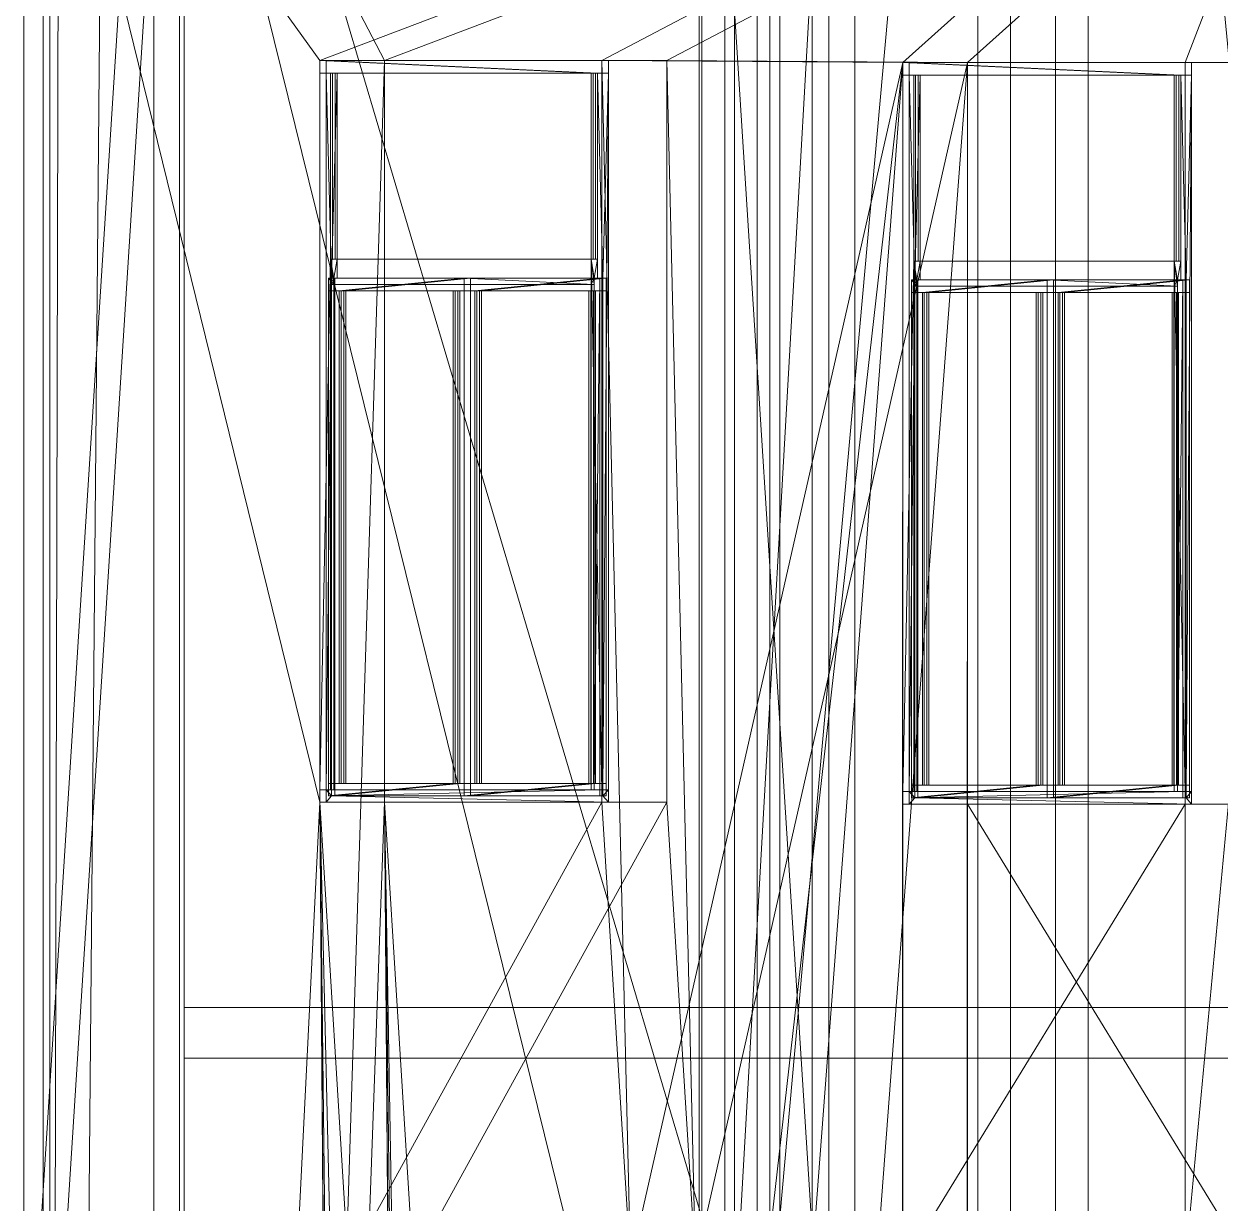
# Model space of a CAD drawing. Header units: millimetres. Extents: x 0 to 44695, y 0 to 30385.
# Drawn here: x 0 to 4734, y 20579 to 25247 of the extents above; entities that cross this region are included whole.
import ezdxf

# ---------------------------------------------------------------- set-up
doc = ezdxf.new("R2010")
doc.units = ezdxf.units.MM
doc.header["$MEASUREMENT"] = 0

msp = doc.modelspace()

# ---------------------------------------------------------------- meshes
at = {"color": 13, "lineweight": 0, "true_color": 0xe06639}
mesh = msp.add_polyface(dxfattribs=at)
corners = [(328.1, 28475.7, 11984.5), (328.1, 28466.4, 11984.5), (3964.6, 30365.4, 5901.5), (6860.6, 28853.1, 1057.3), (6860.6, 27389.3, 1057.3), (7117.1, 27389.3, 628.1), (7117.1, 200, 628.1), (76.7, 200, 12405.1), (76.7, 26624, 12405.1), (138.2, 26624, 12302.1), (138.2, 28475.7, 12302.1), (2683.6, 20521.5, 8044.3), (2991.5, 20521.5, 7529.3), (2991.5, 29249.3, 7529.3), (2683.6, 29249.3, 8044.3), (3775.5, 29249.3, 6217.9), (3775.5, 2000, 6217.9), (4083.3, 2000, 5702.9), (4083.3, 29249.3, 5702.9), (2812.3, 20521.5, 8121.3), (3120.2, 20521.5, 7606.3), (3120.2, 29249.3, 7606.3), (2812.3, 29249.3, 8121.3), (3904.2, 2000, 6294.9), (3904.2, 29249.3, 6294.9), (4212.1, 2000, 5779.9), (4212.1, 29249.3, 5779.9), (620.5, 28475.7, 12159.4), (620.5, 28466, 12159.4), (633.6, 28468.7, 12155.5), (4265.4, 30365.2, 6080.4), (7160.9, 28853.1, 1236.8), (7160.9, 27389.3, 1236.8), (7160.9, 200, 1236.8), (633.6, 200, 12155.5), (633.6, 26624, 12155.5)]
mesh.append_faces([[corners[k] for k in face] for face in [(7, 8, 9), (9, 10, 0), (9, 0, 1), (7, 9, 1), (14, 11, 1), (7, 1, 11), (7, 11, 12), (15, 16, 12), (7, 12, 16), (15, 12, 13), (14, 1, 2), (15, 14, 2), (7, 16, 17), (18, 15, 2), (18, 2, 3), (17, 18, 3), (17, 3, 4), (6, 7, 17), (6, 17, 4), (6, 4, 5), (12, 11, 19, 20), (13, 12, 20, 21), (14, 13, 21, 22), (11, 14, 22, 19), (23, 16, 15, 24), (25, 17, 16, 23), (26, 18, 17, 25), (24, 15, 18, 26), (27, 28, 1, 0), (28, 29, 30, 2), (28, 2, 1), (3, 2, 30, 31), (32, 4, 3, 31), (4, 32, 5), (5, 32, 33, 6), (6, 33, 34, 7), (7, 34, 35, 8), (8, 35, 9), (28, 27, 10), (28, 10, 9), (29, 28, 35), (35, 28, 9), (27, 0, 10), (22, 21, 20, 19), (23, 24, 26, 25), (33, 32, 31, 30), (33, 30, 29, 35), (33, 35, 34)]], dxfattribs={"color": 13})
at = {"color": 9, "lineweight": 0, "true_color": 0xc7c4a3}
mesh = msp.add_polyface(dxfattribs=at)
corners = [(102.6, 19428.7, 12420.6), (616.2, 19428.7, 12727.7), (513.6, 19428.7, 12899.3), (0, 19428.7, 12592.3), (616.2, 27498.7, 12727.7), (513.6, 27498.7, 12899.3), (2774.6, 27498.7, 14018), (2672, 27498.7, 14189.6), (2774.6, 19428.7, 14018), (2672, 19428.7, 14189.6), (3288.2, 19428.7, 14325), (3185.6, 19428.7, 14496.7), (3288.2, 28485, 14325), (3185.6, 28485, 14496.7), (1695.4, 28866.4, 13372.8), (1592.8, 28866.4, 13544.5), (102.6, 28485, 12420.6), (0, 28485, 12592.3)]
mesh.append_faces([[corners[k] for k in face] for face in [(0, 1, 2, 3), (1, 4, 5, 2), (4, 6, 7, 5), (6, 8, 9, 7), (8, 10, 11, 9), (10, 12, 13, 11), (12, 14, 15, 13), (14, 16, 17, 15), (16, 0, 3, 17), (12, 10, 8), (12, 8, 6), (14, 12, 6), (14, 6, 4), (16, 14, 4), (16, 4, 0), (0, 4, 1), (7, 9, 11), (7, 11, 13), (7, 13, 15), (5, 7, 15), (3, 2, 5), (3, 5, 17), (17, 5, 15)]], dxfattribs={"color": 9})
at = {"color": 7, "lineweight": 0, "true_color": 0xffffff}
mesh = msp.add_polyface(dxfattribs=at)
corners = [(2952.9, 4502.9, 8275.8), (2952.9, 27708.4, 8275.8), (7166.8, 27708.4, 10794.9), (7166.8, 4502.9, 10794.9), (2901.6, 27708.4, 8361.6), (2901.6, 4502.9, 8361.6), (7115.5, 27708.4, 10880.7), (7115.5, 4502.9, 10880.7)]
mesh.append_faces([[corners[k] for k in face] for face in [(0, 1, 2, 3), (4, 1, 0, 5), (1, 4, 6, 2), (7, 3, 2, 6), (5, 0, 3, 7), (4, 5, 7, 6)]], dxfattribs={"color": 7})
at = {"color": 7, "lineweight": 0, "true_color": 0xf3f5ef}
mesh = msp.add_polyface(dxfattribs=at)
corners = [(4544.3, 200, 15075.9), (5186.4, 200, 15459.8), (5186.4, 26624, 15459.8), (76.7, 26624, 12405.1), (76.7, 200, 12405.1), (1336.7, 200, 13158.4), (1336.7, 4170.2, 13158.4), (4544.3, 4170.2, 15075.9), (1170.7, 22165.6, 13059.1), (1170.7, 25101.9, 13059.1), (2287.6, 25101.9, 13726.8), (2287.6, 22165.6, 13726.8), (2400.9, 20340, 13794.6), (2400.9, 17403.7, 13794.6), (1284, 17403.7, 13126.9), (1284, 20340, 13126.9), (1284, 12641.8, 13126.9), (1284, 15578.1, 13126.9), (2400.9, 15578.1, 13794.6), (2400.9, 12641.8, 13794.6), (4590.9, 10871.5, 15103.8), (4590.9, 7935.1, 15103.8), (3473.9, 7935.1, 14436), (3473.9, 10871.5, 14436), (1285.4, 7935.1, 13127.7), (1285.4, 10871.5, 13127.7), (2402.3, 10871.5, 13795.4), (2402.3, 7935.1, 13795.4), (4595.6, 12634.3, 15106.6), (3478.7, 12634.3, 14438.9), (3478.7, 15570.6, 14438.9), (4595.6, 15570.6, 15106.6), (3478.7, 20332.5, 14438.9), (4595.6, 20332.5, 15106.6), (4595.6, 17396.2, 15106.6), (3478.7, 17396.2, 14438.9), (4595.6, 22158.1, 15106.6), (3478.7, 22158.1, 14438.9), (3478.7, 25094.4, 14438.9), (4595.6, 25094.4, 15106.6), (1427.2, 22165.6, 12630), (1427.2, 25101.9, 12630), (2544.2, 25101.9, 13297.7), (2544.2, 22165.6, 13297.7), (2657.5, 20340, 13365.4), (2657.5, 17403.7, 13365.4), (1540.6, 17403.7, 12697.7), (1540.6, 20340, 12697.7), (1540.6, 12641.8, 12697.7), (1540.6, 15578.1, 12697.7), (2657.5, 15578.1, 13365.4), (2657.5, 12641.8, 13365.4), (4847.4, 10871.5, 14674.6), (4847.4, 7935.1, 14674.6), (3730.5, 7935.1, 14006.9), (3730.5, 10871.5, 14006.9), (1541.9, 7935.1, 12698.5), (1541.9, 10871.5, 12698.5), (2658.9, 10871.5, 13366.2), (2658.9, 7935.1, 13366.2), (4852.2, 12634.3, 14677.5), (3735.3, 12634.3, 14009.7), (3735.3, 15570.6, 14009.7), (4852.2, 15570.6, 14677.5), (4852.2, 20332.5, 14677.5), (3735.3, 20332.5, 14009.7), (4852.2, 17396.2, 14677.5), (3735.3, 17396.2, 14009.7), (4852.2, 22158.1, 14677.5), (3735.3, 22158.1, 14009.7), (3735.3, 25094.4, 14009.7), (4852.2, 25094.4, 14677.5), (4800.8, 200, 14646.8), (5443, 200, 15030.7), (5443, 26624, 15030.7), (633.6, 26624, 12155.5), (633.6, 200, 12155.5), (1593.3, 200, 12729.2), (1593.3, 4170.2, 12729.2), (4800.8, 4170.2, 14646.8)]
mesh.append_faces([[corners[k] for k in face] for face in [(31, 28, 1), (31, 1, 2), (33, 31, 2), (39, 33, 2), (20, 21, 28), (1, 28, 21), (0, 1, 21), (7, 0, 21), (20, 28, 29), (30, 31, 34), (30, 34, 35), (32, 33, 36), (32, 36, 37), (38, 39, 2), (7, 21, 22), (23, 20, 29), (23, 29, 37), (23, 37, 38), (26, 27, 22), (7, 22, 27), (26, 22, 23), (26, 23, 38), (18, 19, 26), (18, 26, 38), (12, 18, 38), (10, 11, 12), (10, 12, 38), (10, 38, 2), (6, 7, 27), (6, 27, 24), (5, 6, 24), (25, 26, 19), (25, 19, 16), (24, 25, 16), (17, 18, 13), (17, 13, 14), (15, 12, 11), (15, 11, 8), (14, 15, 8), (16, 14, 8), (24, 16, 8), (5, 24, 8), (9, 10, 2), (4, 5, 8), (4, 8, 3), (3, 8, 9), (3, 9, 2), (40, 41, 9, 8), (41, 42, 10, 9), (42, 43, 11, 10), (43, 40, 8, 11), (13, 12, 44, 45), (14, 13, 45, 46), (15, 14, 46, 47), (12, 15, 47, 44), (48, 49, 17, 16), (49, 50, 18, 17), (50, 51, 19, 18), (51, 48, 16, 19), (21, 20, 52, 53), (22, 21, 53, 54), (23, 22, 54, 55), (20, 23, 55, 52), (56, 57, 25, 24), (57, 58, 26, 25), (58, 59, 27, 26), (59, 56, 24, 27), (28, 60, 61, 29), (29, 61, 62, 30), (30, 62, 63, 31), (31, 63, 60, 28), (64, 33, 32, 65), (66, 34, 33, 64), (67, 35, 34, 66), (65, 32, 35, 67), (36, 68, 69, 37), (37, 69, 70, 38), (38, 70, 71, 39), (39, 71, 68, 36), (72, 73, 1, 0), (2, 1, 73, 74), (74, 75, 3, 2), (4, 3, 75, 76), (5, 4, 76, 77), (78, 6, 5, 77), (79, 7, 6, 78), (72, 0, 7, 79), (68, 71, 74), (68, 74, 73), (66, 68, 73), (60, 66, 73), (53, 52, 60), (53, 60, 73), (53, 73, 72), (53, 72, 79), (74, 71, 70), (69, 68, 64), (69, 64, 65), (67, 66, 63), (67, 63, 62), (61, 60, 52), (61, 52, 55), (62, 61, 55), (70, 62, 55), (54, 53, 79), (59, 58, 55), (70, 55, 58), (59, 55, 54), (59, 54, 79), (45, 44, 58), (70, 58, 44), (51, 45, 58), (43, 42, 44), (70, 44, 42), (74, 70, 42), (59, 79, 78), (51, 58, 57), (56, 59, 78), (56, 78, 77), (43, 44, 47), (46, 45, 50), (46, 50, 49), (48, 51, 57), (48, 57, 56), (74, 42, 41), (40, 43, 47), (40, 47, 49), (40, 49, 48), (40, 48, 56), (40, 56, 77), (75, 74, 41), (75, 41, 76), (76, 41, 40), (76, 40, 77)]], dxfattribs={"color": 7})
at = {"color": 31, "lineweight": 0, "true_color": 0xf4ce88}
mesh = msp.add_polyface(dxfattribs=at)
corners = [(2244.7, 25051.9, 13701.2), (2270.4, 25051.9, 13658.3), (2313.3, 25051.9, 13683.9), (2287.6, 25051.9, 13726.8), (2287.6, 25101.9, 13726.8), (1170.7, 25101.9, 13059.1), (1170.7, 25051.9, 13059.1), (1213.6, 25051.9, 13084.8), (2313.3, 25101.9, 13683.9), (1239.3, 25051.9, 13041.9), (1196.3, 25051.9, 13016.2), (1196.3, 25101.9, 13016.2)]
mesh.append_faces([[corners[k] for k in face] for face in [(0, 1, 2, 3), (0, 3, 4, 5), (0, 5, 6, 7), (3, 2, 8, 4), (1, 9, 10, 11), (1, 11, 8, 2), (7, 9, 1, 0), (6, 10, 9, 7), (5, 11, 10, 6), (4, 8, 11, 5)]], dxfattribs={"color": 31})
mesh = msp.add_polyface(dxfattribs=at)
corners = [(4552.7, 25044.4, 15081), (4578.4, 25044.4, 15038.1), (4621.3, 25044.4, 15063.7), (4595.6, 25044.4, 15106.6), (4595.6, 25094.4, 15106.6), (3478.7, 25094.4, 14438.9), (3478.7, 25044.4, 14438.9), (3521.6, 25044.4, 14464.6), (4621.3, 25094.4, 15063.7), (3547.3, 25044.4, 14421.6), (3504.4, 25044.4, 14396), (3504.4, 25094.4, 14396)]
mesh.append_faces([[corners[k] for k in face] for face in [(0, 1, 2, 3), (0, 3, 4, 5), (0, 5, 6, 7), (3, 2, 8, 4), (1, 9, 10, 11), (1, 11, 8, 2), (7, 9, 1, 0), (6, 10, 9, 7), (5, 11, 10, 6), (4, 8, 11, 5)]], dxfattribs={"color": 31})
mesh = msp.add_polyface(dxfattribs=at)
corners = [(1217.8, 22215.6, 13029), (1196.3, 22215.6, 13016.2), (1196.3, 25051.9, 13016.2), (1239.3, 25051.9, 13041.9), (1239.3, 24315.6, 13041.9), (1239.3, 24240.6, 13041.9), (1217.8, 24240.6, 13029), (1205, 24240.6, 13050.5), (1205, 22215.6, 13050.5), (1226.4, 24240.6, 13063.3), (1213.6, 24315.6, 13084.8), (1213.6, 24215.6, 13084.8), (1226.4, 24215.6, 13063.3), (1213.6, 25051.9, 13084.8), (1170.7, 25051.9, 13059.1), (1170.7, 22215.6, 13059.1), (1226.4, 22215.6, 13063.3), (1213.6, 22215.6, 13084.8)]
mesh.append_faces([[corners[k] for k in face] for face in [(3, 5, 6), (2, 3, 6), (2, 6, 1), (1, 6, 0), (6, 7, 8, 0), (9, 7, 6, 5), (10, 11, 12), (10, 12, 9), (4, 10, 9), (4, 9, 5), (4, 3, 13, 10), (3, 2, 14, 13), (2, 1, 15, 14), (16, 17, 15), (8, 16, 15), (0, 8, 15), (1, 0, 15), (12, 16, 8, 7), (12, 7, 9), (12, 11, 17, 16), (10, 13, 14, 15), (10, 15, 17, 11)]], dxfattribs={"color": 31})
at = {"color": 7, "lineweight": 0, "true_color": 0xf0f7f3}
mesh = msp.add_polyface(dxfattribs=at)
corners = [(2252.4, 24315.6, 13688.3), (1221.3, 24315.6, 13071.9), (1231.6, 24315.6, 13054.7), (2262.7, 24315.6, 13671.2), (1221.3, 25051.9, 13071.9), (1231.6, 25051.9, 13054.7), (2252.4, 25051.9, 13688.3), (2262.7, 25051.9, 13671.2)]
mesh.append_faces([[corners[k] for k in face] for face in [(0, 1, 2, 3), (1, 4, 5, 2), (4, 6, 7, 5), (6, 0, 3, 7), (0, 6, 4, 1), (3, 2, 5, 7)]], dxfattribs={"color": 7})
at = {"color": 31, "lineweight": 0, "true_color": 0xf4ce88}
mesh = msp.add_polyface(dxfattribs=at)
corners = [(2291.8, 24240.6, 13671.1), (2270.4, 24240.6, 13658.3), (2270.4, 24315.6, 13658.3), (2270.4, 25051.9, 13658.3), (2313.3, 25051.9, 13683.9), (2313.3, 22215.6, 13683.9), (2291.8, 22215.6, 13671.1), (2279, 22215.6, 13692.6), (2279, 24240.6, 13692.6), (2287.6, 22215.6, 13726.8), (2244.7, 22215.6, 13701.2), (2257.5, 22215.6, 13679.7), (2287.6, 25051.9, 13726.8), (2244.7, 25051.9, 13701.2), (2244.7, 24315.6, 13701.2), (2257.5, 24240.6, 13679.7), (2257.5, 24215.6, 13679.7), (2244.7, 24215.6, 13701.2)]
mesh.append_faces([[corners[k] for k in face] for face in [(4, 5, 6), (4, 6, 0), (3, 4, 0), (3, 0, 1), (6, 7, 8, 0), (9, 10, 7), (5, 9, 7), (11, 7, 10), (6, 5, 7), (5, 4, 12, 9), (4, 3, 13, 12), (3, 2, 14, 13), (15, 16, 17), (15, 17, 14), (1, 15, 2), (2, 15, 14), (0, 8, 15, 1), (11, 16, 15, 8), (11, 8, 7), (11, 10, 17, 16), (9, 12, 13, 14), (9, 14, 17, 10)]], dxfattribs={"color": 31})
mesh = msp.add_polyface(dxfattribs=at)
corners = [(3525.8, 22208.1, 14408.8), (3504.4, 22208.1, 14396), (3504.4, 25044.4, 14396), (3547.3, 25044.4, 14421.6), (3547.3, 24308.1, 14421.6), (3547.3, 24233.1, 14421.6), (3525.8, 24233.1, 14408.8), (3513, 24233.1, 14430.3), (3513, 22208.1, 14430.3), (3534.4, 24233.1, 14443.1), (3521.6, 24308.1, 14464.6), (3521.6, 24208.1, 14464.6), (3534.4, 24208.1, 14443.1), (3521.6, 25044.4, 14464.6), (3478.7, 25044.4, 14438.9), (3478.7, 22208.1, 14438.9), (3534.4, 22208.1, 14443.1), (3521.6, 22208.1, 14464.6)]
mesh.append_faces([[corners[k] for k in face] for face in [(3, 5, 6), (2, 3, 6), (2, 6, 1), (1, 6, 0), (6, 7, 8, 0), (9, 7, 6, 5), (10, 11, 12), (10, 12, 9), (4, 10, 9), (4, 9, 5), (4, 3, 13, 10), (3, 2, 14, 13), (2, 1, 15, 14), (16, 17, 15), (8, 16, 15), (0, 8, 15), (1, 0, 15), (12, 16, 8, 7), (12, 7, 9), (12, 11, 17, 16), (10, 13, 14, 15), (10, 15, 17, 11)]], dxfattribs={"color": 31})
at = {"color": 7, "lineweight": 0, "true_color": 0xf0f7f3}
mesh = msp.add_polyface(dxfattribs=at)
corners = [(4560.4, 24308.1, 15068.1), (3529.3, 24308.1, 14451.7), (3539.6, 24308.1, 14434.5), (4570.7, 24308.1, 15050.9), (3529.3, 25044.4, 14451.7), (3539.6, 25044.4, 14434.5), (4560.4, 25044.4, 15068.1), (4570.7, 25044.4, 15050.9)]
mesh.append_faces([[corners[k] for k in face] for face in [(0, 1, 2, 3), (1, 4, 5, 2), (4, 6, 7, 5), (6, 0, 3, 7), (0, 6, 4, 1), (3, 2, 5, 7)]], dxfattribs={"color": 7})
at = {"color": 31, "lineweight": 0, "true_color": 0xf4ce88}
mesh = msp.add_polyface(dxfattribs=at)
corners = [(4599.8, 24233.1, 15050.9), (4578.4, 24233.1, 15038.1), (4578.4, 24308.1, 15038.1), (4578.4, 25044.4, 15038.1), (4621.3, 25044.4, 15063.7), (4621.3, 22208.1, 15063.7), (4599.8, 22208.1, 15050.9), (4587, 22208.1, 15072.3), (4587, 24233.1, 15072.3), (4595.6, 22208.1, 15106.6), (4552.7, 22208.1, 15081), (4565.6, 22208.1, 15059.5), (4595.6, 25044.4, 15106.6), (4552.7, 25044.4, 15081), (4552.7, 24308.1, 15081), (4565.6, 24233.1, 15059.5), (4565.6, 24208.1, 15059.5), (4552.7, 24208.1, 15081)]
mesh.append_faces([[corners[k] for k in face] for face in [(4, 5, 6), (4, 6, 0), (3, 4, 0), (3, 0, 1), (6, 7, 8, 0), (9, 10, 7), (5, 9, 7), (11, 7, 10), (6, 5, 7), (5, 4, 12, 9), (4, 3, 13, 12), (3, 2, 14, 13), (15, 16, 17), (15, 17, 14), (1, 15, 2), (2, 15, 14), (0, 8, 15, 1), (11, 16, 15, 8), (11, 8, 7), (11, 10, 17, 16), (9, 12, 13, 14), (9, 14, 17, 10)]], dxfattribs={"color": 31})
mesh = msp.add_polyface(dxfattribs=at)
corners = [(1239.3, 24240.6, 13041.9), (1239.3, 24315.6, 13041.9), (2270.4, 24315.6, 13658.3), (2270.4, 24240.6, 13658.3), (1754.8, 24240.6, 13350.1), (1742, 24240.6, 13371.5), (1226.4, 24240.6, 13063.3), (2257.5, 24240.6, 13679.7), (2244.7, 24315.6, 13701.2), (2244.7, 24215.6, 13701.2), (2257.5, 24215.6, 13679.7), (1213.6, 24315.6, 13084.8), (1226.4, 24215.6, 13063.3), (1213.6, 24215.6, 13084.8)]
mesh.append_faces([[corners[k] for k in face] for face in [(0, 1, 2, 3), (0, 3, 4), (4, 5, 6, 0), (7, 5, 4, 3), (8, 9, 10), (8, 10, 7), (2, 8, 7), (2, 7, 3), (2, 1, 11, 8), (6, 12, 13), (6, 13, 11), (0, 6, 1), (1, 6, 11), (10, 12, 6, 5), (10, 5, 7), (10, 9, 13, 12), (8, 11, 13, 9)]], dxfattribs={"color": 31})
mesh = msp.add_polyface(dxfattribs=at)
corners = [(3547.3, 24233.1, 14421.6), (3547.3, 24308.1, 14421.6), (4578.4, 24308.1, 15038.1), (4578.4, 24233.1, 15038.1), (4062.8, 24233.1, 14729.8), (4050, 24233.1, 14751.3), (3534.4, 24233.1, 14443.1), (4565.6, 24233.1, 15059.5), (4552.7, 24308.1, 15081), (4552.7, 24208.1, 15081), (4565.6, 24208.1, 15059.5), (3521.6, 24308.1, 14464.6), (3534.4, 24208.1, 14443.1), (3521.6, 24208.1, 14464.6)]
mesh.append_faces([[corners[k] for k in face] for face in [(0, 1, 2, 3), (0, 3, 4), (4, 5, 6, 0), (7, 5, 4, 3), (8, 9, 10), (8, 10, 7), (2, 8, 7), (2, 7, 3), (2, 1, 11, 8), (6, 12, 13), (6, 13, 11), (0, 6, 1), (1, 6, 11), (10, 12, 6, 5), (10, 5, 7), (10, 9, 13, 12), (8, 11, 13, 9)]], dxfattribs={"color": 31})
mesh = msp.add_polyface(dxfattribs=at)
corners = [(1205, 22190.6, 13050.5), (1205, 22240.6, 13050.5), (1230.6, 22240.6, 13007.6), (1230.6, 22190.6, 13007.6), (1247.9, 22240.6, 13076.2), (1273.5, 22240.6, 13033.2), (1699.1, 22240.6, 13345.9), (1724.7, 22240.6, 13303), (1742, 22240.6, 13371.5), (1767.6, 22240.6, 13328.6), (1742, 22190.6, 13371.5), (1767.6, 22190.6, 13328.6), (1742, 24240.6, 13371.5), (1742, 24190.6, 13371.5), (1767.6, 24190.6, 13328.6), (1767.6, 24240.6, 13328.6), (1699.1, 24190.6, 13345.9), (1724.7, 24190.6, 13303), (1247.9, 24190.6, 13076.2), (1273.5, 24190.6, 13033.2), (1205, 24190.6, 13050.5), (1230.6, 24190.6, 13007.6), (1205, 24240.6, 13050.5), (1230.6, 24240.6, 13007.6)]
mesh.append_faces([[corners[k] for k in face] for face in [(0, 1, 2, 3), (1, 4, 5, 2), (4, 6, 7, 5), (6, 8, 9, 7), (8, 10, 11, 9), (10, 0, 3, 11), (0, 10, 8, 6), (0, 6, 4, 1), (3, 2, 5, 7), (3, 7, 9, 11), (12, 13, 14, 15), (13, 16, 17, 14), (16, 18, 19, 17), (18, 20, 21, 19), (20, 22, 23, 21), (22, 12, 15, 23), (12, 22, 20, 18), (12, 18, 16, 13), (15, 14, 17, 19), (15, 19, 21, 23)]], dxfattribs={"color": 31})
mesh = msp.add_polyface(dxfattribs=at)
corners = [(1742, 22190.6, 13371.5), (1742, 22240.6, 13371.5), (1767.6, 22240.6, 13328.6), (1767.6, 22190.6, 13328.6), (1784.9, 22240.6, 13397.2), (1810.6, 22240.6, 13354.3), (2236.1, 22240.6, 13666.9), (2261.7, 22240.6, 13624), (2279, 22240.6, 13692.6), (2304.6, 22240.6, 13649.6), (2279, 22190.6, 13692.6), (2304.6, 22190.6, 13649.6), (2279, 24240.6, 13692.6), (2279, 24190.6, 13692.6), (2304.6, 24190.6, 13649.6), (2304.6, 24240.6, 13649.6), (2236.1, 24190.6, 13666.9), (2261.7, 24190.6, 13624), (1784.9, 24190.6, 13397.2), (1810.6, 24190.6, 13354.3), (1742, 24190.6, 13371.5), (1767.6, 24190.6, 13328.6), (1742, 24240.6, 13371.5), (1767.6, 24240.6, 13328.6)]
mesh.append_faces([[corners[k] for k in face] for face in [(0, 1, 2, 3), (1, 4, 5, 2), (4, 6, 7, 5), (6, 8, 9, 7), (8, 10, 11, 9), (10, 0, 3, 11), (0, 10, 8, 6), (0, 6, 4, 1), (3, 2, 5, 7), (3, 7, 9, 11), (12, 13, 14, 15), (13, 16, 17, 14), (16, 18, 19, 17), (18, 20, 21, 19), (20, 22, 23, 21), (22, 12, 15, 23), (12, 22, 20, 18), (12, 18, 16, 13), (15, 14, 17, 19), (15, 19, 21, 23)]], dxfattribs={"color": 31})
mesh = msp.add_polyface(dxfattribs=at)
corners = [(3513, 22183.1, 14430.3), (3513, 22233.1, 14430.3), (3538.6, 22233.1, 14387.4), (3538.6, 22183.1, 14387.4), (3555.9, 22233.1, 14455.9), (3581.6, 22233.1, 14413), (4007.1, 22233.1, 14725.6), (4032.7, 22233.1, 14682.7), (4050, 22233.1, 14751.3), (4075.7, 22233.1, 14708.4), (4050, 22183.1, 14751.3), (4075.7, 22183.1, 14708.4), (4050, 24233.1, 14751.3), (4050, 24183.1, 14751.3), (4075.7, 24183.1, 14708.4), (4075.7, 24233.1, 14708.4), (4007.1, 24183.1, 14725.6), (4032.7, 24183.1, 14682.7), (3555.9, 24183.1, 14455.9), (3581.6, 24183.1, 14413), (3513, 24183.1, 14430.3), (3538.6, 24183.1, 14387.4), (3513, 24233.1, 14430.3), (3538.6, 24233.1, 14387.4)]
mesh.append_faces([[corners[k] for k in face] for face in [(0, 1, 2, 3), (1, 4, 5, 2), (4, 6, 7, 5), (6, 8, 9, 7), (8, 10, 11, 9), (10, 0, 3, 11), (0, 10, 8, 6), (0, 6, 4, 1), (3, 2, 5, 7), (3, 7, 9, 11), (12, 13, 14, 15), (13, 16, 17, 14), (16, 18, 19, 17), (18, 20, 21, 19), (20, 22, 23, 21), (22, 12, 15, 23), (12, 22, 20, 18), (12, 18, 16, 13), (15, 14, 17, 19), (15, 19, 21, 23)]], dxfattribs={"color": 31})
mesh = msp.add_polyface(dxfattribs=at)
corners = [(4050, 22183.1, 14751.3), (4050, 22233.1, 14751.3), (4075.7, 22233.1, 14708.4), (4075.7, 22183.1, 14708.4), (4092.9, 22233.1, 14777), (4118.6, 22233.1, 14734), (4544.1, 22233.1, 15046.7), (4569.8, 22233.1, 15003.8), (4587, 22233.1, 15072.3), (4612.7, 22233.1, 15029.4), (4587, 22183.1, 15072.3), (4612.7, 22183.1, 15029.4), (4587, 24233.1, 15072.3), (4587, 24183.1, 15072.3), (4612.7, 24183.1, 15029.4), (4612.7, 24233.1, 15029.4), (4544.1, 24183.1, 15046.7), (4569.8, 24183.1, 15003.8), (4092.9, 24183.1, 14777), (4118.6, 24183.1, 14734), (4050, 24183.1, 14751.3), (4075.7, 24183.1, 14708.4), (4050, 24233.1, 14751.3), (4075.7, 24233.1, 14708.4)]
mesh.append_faces([[corners[k] for k in face] for face in [(0, 1, 2, 3), (1, 4, 5, 2), (4, 6, 7, 5), (6, 8, 9, 7), (8, 10, 11, 9), (10, 0, 3, 11), (0, 10, 8, 6), (0, 6, 4, 1), (3, 2, 5, 7), (3, 7, 9, 11), (12, 13, 14, 15), (13, 16, 17, 14), (16, 18, 19, 17), (18, 20, 21, 19), (20, 22, 23, 21), (22, 12, 15, 23), (12, 22, 20, 18), (12, 18, 16, 13), (15, 14, 17, 19), (15, 19, 21, 23)]], dxfattribs={"color": 31})
mesh = msp.add_polyface(dxfattribs=at)
corners = [(1699.1, 22240.6, 13345.9), (1699.1, 24190.6, 13345.9), (1724.7, 24190.6, 13303), (1724.7, 22240.6, 13303), (1742, 24190.6, 13371.5), (1767.6, 24190.6, 13328.6), (1742, 22240.6, 13371.5), (1767.6, 22240.6, 13328.6), (1205, 22240.6, 13050.5), (1205, 24190.6, 13050.5), (1230.6, 24190.6, 13007.6), (1230.6, 22240.6, 13007.6), (1247.9, 24190.6, 13076.2), (1273.5, 24190.6, 13033.2), (1247.9, 22240.6, 13076.2), (1273.5, 22240.6, 13033.2)]
mesh.append_faces([[corners[k] for k in face] for face in [(0, 1, 2, 3), (1, 4, 5, 2), (4, 6, 7, 5), (6, 0, 3, 7), (0, 6, 4, 1), (3, 2, 5, 7), (8, 9, 10, 11), (9, 12, 13, 10), (12, 14, 15, 13), (14, 8, 11, 15), (8, 14, 12, 9), (11, 10, 13, 15)]], dxfattribs={"color": 31})
at = {"color": 7, "lineweight": 0, "true_color": 0xf0f7f3}
mesh = msp.add_polyface(dxfattribs=at)
corners = [(1706.8, 22240.6, 13333), (1255.6, 22240.6, 13063.3), (1265.8, 22240.6, 13046.1), (1717, 22240.6, 13315.8), (1255.6, 24190.6, 13063.3), (1265.8, 24190.6, 13046.1), (1706.8, 24190.6, 13333), (1717, 24190.6, 13315.8)]
mesh.append_faces([[corners[k] for k in face] for face in [(0, 1, 2, 3), (1, 4, 5, 2), (4, 6, 7, 5), (6, 0, 3, 7), (0, 6, 4, 1), (3, 2, 5, 7)]], dxfattribs={"color": 7})
at = {"color": 31, "lineweight": 0, "true_color": 0xf4ce88}
mesh = msp.add_polyface(dxfattribs=at)
corners = [(2236.1, 22240.6, 13666.9), (2236.1, 24190.6, 13666.9), (2261.7, 24190.6, 13624), (2261.7, 22240.6, 13624), (2279, 24190.6, 13692.6), (2304.6, 24190.6, 13649.6), (2279, 22240.6, 13692.6), (2304.6, 22240.6, 13649.6), (1742, 22240.6, 13371.5), (1742, 24190.6, 13371.5), (1767.6, 24190.6, 13328.6), (1767.6, 22240.6, 13328.6), (1784.9, 24190.6, 13397.2), (1810.6, 24190.6, 13354.3), (1784.9, 22240.6, 13397.2), (1810.6, 22240.6, 13354.3)]
mesh.append_faces([[corners[k] for k in face] for face in [(0, 1, 2, 3), (1, 4, 5, 2), (4, 6, 7, 5), (6, 0, 3, 7), (0, 6, 4, 1), (3, 2, 5, 7), (8, 9, 10, 11), (9, 12, 13, 10), (12, 14, 15, 13), (14, 8, 11, 15), (8, 14, 12, 9), (11, 10, 13, 15)]], dxfattribs={"color": 31})
at = {"color": 7, "lineweight": 0, "true_color": 0xf0f7f3}
mesh = msp.add_polyface(dxfattribs=at)
corners = [(2243.8, 22240.6, 13654), (1792.6, 22240.6, 13384.3), (1802.9, 22240.6, 13367.1), (2254, 22240.6, 13636.9), (1792.6, 24190.6, 13384.3), (1802.9, 24190.6, 13367.1), (2243.8, 24190.6, 13654), (2254, 24190.6, 13636.9)]
mesh.append_faces([[corners[k] for k in face] for face in [(0, 1, 2, 3), (1, 4, 5, 2), (4, 6, 7, 5), (6, 0, 3, 7), (0, 6, 4, 1), (3, 2, 5, 7)]], dxfattribs={"color": 7})
at = {"color": 31, "lineweight": 0, "true_color": 0xf4ce88}
mesh = msp.add_polyface(dxfattribs=at)
corners = [(4007.1, 22233.1, 14725.6), (4007.1, 24183.1, 14725.6), (4032.7, 24183.1, 14682.7), (4032.7, 22233.1, 14682.7), (4050, 24183.1, 14751.3), (4075.7, 24183.1, 14708.4), (4050, 22233.1, 14751.3), (4075.7, 22233.1, 14708.4), (3513, 22233.1, 14430.3), (3513, 24183.1, 14430.3), (3538.6, 24183.1, 14387.4), (3538.6, 22233.1, 14387.4), (3555.9, 24183.1, 14455.9), (3581.6, 24183.1, 14413), (3555.9, 22233.1, 14455.9), (3581.6, 22233.1, 14413)]
mesh.append_faces([[corners[k] for k in face] for face in [(0, 1, 2, 3), (1, 4, 5, 2), (4, 6, 7, 5), (6, 0, 3, 7), (0, 6, 4, 1), (3, 2, 5, 7), (8, 9, 10, 11), (9, 12, 13, 10), (12, 14, 15, 13), (14, 8, 11, 15), (8, 14, 12, 9), (11, 10, 13, 15)]], dxfattribs={"color": 31})
at = {"color": 7, "lineweight": 0, "true_color": 0xf0f7f3}
mesh = msp.add_polyface(dxfattribs=at)
corners = [(4014.8, 22233.1, 14712.8), (3563.6, 22233.1, 14443.1), (3573.9, 22233.1, 14425.9), (4025, 22233.1, 14695.6), (3563.6, 24183.1, 14443.1), (3573.9, 24183.1, 14425.9), (4014.8, 24183.1, 14712.8), (4025, 24183.1, 14695.6)]
mesh.append_faces([[corners[k] for k in face] for face in [(0, 1, 2, 3), (1, 4, 5, 2), (4, 6, 7, 5), (6, 0, 3, 7), (0, 6, 4, 1), (3, 2, 5, 7)]], dxfattribs={"color": 7})
at = {"color": 31, "lineweight": 0, "true_color": 0xf4ce88}
mesh = msp.add_polyface(dxfattribs=at)
corners = [(4544.1, 22233.1, 15046.7), (4544.1, 24183.1, 15046.7), (4569.8, 24183.1, 15003.8), (4569.8, 22233.1, 15003.8), (4587, 24183.1, 15072.3), (4612.7, 24183.1, 15029.4), (4587, 22233.1, 15072.3), (4612.7, 22233.1, 15029.4), (4050, 22233.1, 14751.3), (4050, 24183.1, 14751.3), (4075.7, 24183.1, 14708.4), (4075.7, 22233.1, 14708.4), (4092.9, 24183.1, 14777), (4118.6, 24183.1, 14734), (4092.9, 22233.1, 14777), (4118.6, 22233.1, 14734)]
mesh.append_faces([[corners[k] for k in face] for face in [(0, 1, 2, 3), (1, 4, 5, 2), (4, 6, 7, 5), (6, 0, 3, 7), (0, 6, 4, 1), (3, 2, 5, 7), (8, 9, 10, 11), (9, 12, 13, 10), (12, 14, 15, 13), (14, 8, 11, 15), (8, 14, 12, 9), (11, 10, 13, 15)]], dxfattribs={"color": 31})
at = {"color": 7, "lineweight": 0, "true_color": 0xf0f7f3}
mesh = msp.add_polyface(dxfattribs=at)
corners = [(4551.8, 22233.1, 15033.8), (4100.6, 22233.1, 14764.1), (4110.9, 22233.1, 14746.9), (4562.1, 22233.1, 15016.6), (4100.6, 24183.1, 14764.1), (4110.9, 24183.1, 14746.9), (4551.8, 24183.1, 15033.8), (4562.1, 24183.1, 15016.6)]
mesh.append_faces([[corners[k] for k in face] for face in [(0, 1, 2, 3), (1, 4, 5, 2), (4, 6, 7, 5), (6, 0, 3, 7), (0, 6, 4, 1), (3, 2, 5, 7)]], dxfattribs={"color": 7})
at = {"color": 31, "lineweight": 0, "true_color": 0xf4ce88}
mesh = msp.add_polyface(dxfattribs=at)
corners = [(2257.5, 22215.6, 13679.7), (2244.7, 22215.6, 13701.2), (2287.6, 22215.6, 13726.8), (2313.3, 22215.6, 13683.9), (2291.8, 22215.6, 13671.1), (2279, 22215.6, 13692.6), (2279, 22190.6, 13692.6), (1742, 22190.6, 13371.5), (1205, 22190.6, 13050.5), (1205, 22215.6, 13050.5), (1226.4, 22215.6, 13063.3), (2291.8, 22190.6, 13671.1), (1217.8, 22190.6, 13029), (1754.8, 22190.6, 13350.1), (2313.3, 22165.6, 13683.9), (1196.3, 22165.6, 13016.2), (1196.3, 22215.6, 13016.2), (1217.8, 22215.6, 13029), (2287.6, 22165.6, 13726.8), (1170.7, 22215.6, 13059.1), (1170.7, 22165.6, 13059.1), (1213.6, 22215.6, 13084.8)]
mesh.append_faces([[corners[k] for k in face] for face in [(5, 1, 2), (5, 2, 3), (0, 1, 5), (4, 5, 3), (5, 6, 7, 8), (5, 8, 9, 10), (5, 10, 0), (11, 6, 5, 4), (11, 4, 3), (11, 3, 14), (12, 11, 14), (16, 17, 12), (16, 12, 15), (15, 12, 14), (14, 3, 2, 18), (19, 20, 18, 2), (19, 2, 1, 21), (10, 21, 1, 0), (19, 21, 10), (19, 10, 9), (19, 9, 17), (16, 19, 17), (9, 8, 12, 17), (12, 8, 7, 13), (13, 7, 6, 11), (16, 15, 20, 19), (15, 14, 18, 20)]], dxfattribs={"color": 31})
mesh = msp.add_polyface(dxfattribs=at)
corners = [(4565.6, 22208.1, 15059.5), (4552.7, 22208.1, 15081), (4595.6, 22208.1, 15106.6), (4621.3, 22208.1, 15063.7), (4599.8, 22208.1, 15050.9), (4587, 22208.1, 15072.3), (4587, 22183.1, 15072.3), (4050, 22183.1, 14751.3), (3513, 22183.1, 14430.3), (3513, 22208.1, 14430.3), (3534.4, 22208.1, 14443.1), (4599.8, 22183.1, 15050.9), (3525.8, 22183.1, 14408.8), (4062.8, 22183.1, 14729.8), (4621.3, 22158.1, 15063.7), (3504.4, 22158.1, 14396), (3504.4, 22208.1, 14396), (3525.8, 22208.1, 14408.8), (4595.6, 22158.1, 15106.6), (3478.7, 22208.1, 14438.9), (3478.7, 22158.1, 14438.9), (3521.6, 22208.1, 14464.6)]
mesh.append_faces([[corners[k] for k in face] for face in [(5, 1, 2), (5, 2, 3), (0, 1, 5), (4, 5, 3), (5, 6, 7, 8), (5, 8, 9, 10), (5, 10, 0), (11, 6, 5, 4), (11, 4, 3), (11, 3, 14), (12, 11, 14), (16, 17, 12), (16, 12, 15), (15, 12, 14), (14, 3, 2, 18), (19, 20, 18, 2), (19, 2, 1, 21), (10, 21, 1, 0), (19, 21, 10), (19, 10, 9), (19, 9, 17), (16, 19, 17), (9, 8, 12, 17), (12, 8, 7, 13), (13, 7, 6, 11), (16, 15, 20, 19), (15, 14, 18, 20)]], dxfattribs={"color": 31})
at = {"color": 253, "lineweight": 0, "true_color": 0x93d1a2}
mesh = msp.add_polyface(dxfattribs=at)
corners = [(23026.2, 21153, 10721.4), (22725.9, 21153, 10541.8), (22725.9, 21353, 10541.8), (23026.2, 21353, 10721.4), (23295.1, 21153, 9589.5), (23295.1, 21353, 9589.5), (19111.1, 21153, 7088.3), (19111.1, 21353, 7088.3), (18541.9, 21153, 8040.5), (18541.9, 21353, 8040.5), (13649.3, 21153, 5115.7), (13649.3, 21353, 5115.7), (14200.2, 21153, 4194), (14200.2, 21353, 4194), (12908.4, 21153, 3421.7), (12908.4, 21353, 3421.7), (12357.4, 21153, 4343.4), (12357.4, 21353, 4343.4), (11675.1, 21153, 3935.5), (11675.1, 21353, 3935.5), (8458.2, 21153, 9316.7), (8458.2, 21353, 9316.7), (7415.8, 21153, 11060.3), (7415.8, 21353, 11060.3), (7115.5, 21153, 10880.7), (7115.5, 21353, 10880.7), (11374.8, 21153, 3755.9), (11374.8, 21353, 3755.9), (7160.9, 21153, 1236.8), (7160.9, 21353, 1236.8), (2901.6, 21153, 8361.6), (2901.6, 21353, 8361.6), (633.6, 21153, 12155.5), (633.6, 21353, 12155.5), (4847.4, 21153, 14674.6), (4847.4, 21353, 14674.6), (5147.8, 21153, 14854.2), (5147.8, 21353, 14854.2), (16198.5, 21153, 21460.5), (16198.5, 21353, 21460.5), (18466.5, 21153, 17666.6), (18466.5, 21353, 17666.6), (19508.9, 21153, 15923), (19508.9, 21353, 15923), (19809.3, 21153, 16102.6), (19809.3, 21353, 16102.6), (21096.7, 21153, 16872.3), (21096.7, 21353, 16872.3), (24931, 21153, 19164.4), (24931, 21353, 19164.4), (25231.4, 21153, 19344), (25231.4, 21353, 19344), (21921, 21153, 24881.5), (21921, 21353, 24881.5), (37507.2, 21153, 34199.1), (37507.2, 21353, 34199.1), (40817.6, 21153, 28661.7), (40817.6, 21353, 28661.7), (44034.5, 21153, 23280.5), (44034.5, 21353, 23280.5), (32675.1, 21153, 16489.6), (32675.1, 21353, 16489.6), (33257.2, 21153, 15515.9), (33257.2, 21353, 15515.9), (29030.4, 21153, 12989.1), (29030.4, 21353, 12989.1), (28448.3, 21153, 13962.8), (28448.3, 21353, 13962.8), (28148, 21153, 13783.2), (28148, 21353, 13783.2)]
mesh.append_faces([[corners[k] for k in face] for face in [(0, 1, 2, 3), (1, 4, 5, 2), (4, 6, 7, 5), (6, 8, 9, 7), (8, 10, 11, 9), (10, 12, 13, 11), (12, 14, 15, 13), (14, 16, 17, 15), (16, 18, 19, 17), (18, 20, 21, 19), (20, 22, 23, 21), (22, 24, 25, 23), (24, 26, 27, 25), (26, 28, 29, 27), (28, 30, 31, 29), (30, 32, 33, 31), (32, 34, 35, 33), (34, 36, 37, 35), (36, 38, 39, 37), (38, 40, 41, 39), (40, 42, 43, 41), (42, 44, 45, 43), (44, 46, 47, 45), (46, 48, 49, 47), (48, 50, 51, 49), (50, 52, 53, 51), (52, 54, 55, 53), (54, 56, 57, 55), (56, 58, 59, 57), (58, 60, 61, 59), (60, 62, 63, 61), (62, 64, 65, 63), (64, 66, 67, 65), (66, 68, 69, 67), (68, 0, 3, 69), (58, 54, 52), (58, 52, 50), (60, 58, 50), (60, 50, 42), (62, 60, 42), (66, 62, 42), (64, 62, 66), (42, 38, 32), (66, 42, 32), (66, 32, 22), (24, 22, 32), (1, 66, 22), (4, 1, 22), (8, 4, 22), (6, 4, 8), (10, 8, 22), (16, 10, 22), (12, 10, 16), (18, 16, 22), (26, 24, 32), (14, 12, 16), (28, 26, 32), (53, 55, 59), (51, 53, 59), (51, 59, 61), (43, 51, 61), (43, 61, 63), (43, 63, 67), (65, 67, 63), (33, 39, 43), (33, 43, 67), (23, 33, 67), (33, 23, 25), (23, 67, 2), (23, 2, 5), (23, 5, 9), (7, 9, 5), (23, 9, 11), (23, 11, 17), (17, 11, 13), (19, 23, 17), (33, 25, 27), (15, 17, 13), (29, 33, 27)]], dxfattribs={"color": 253})

doc.saveas('drawing.dxf')
